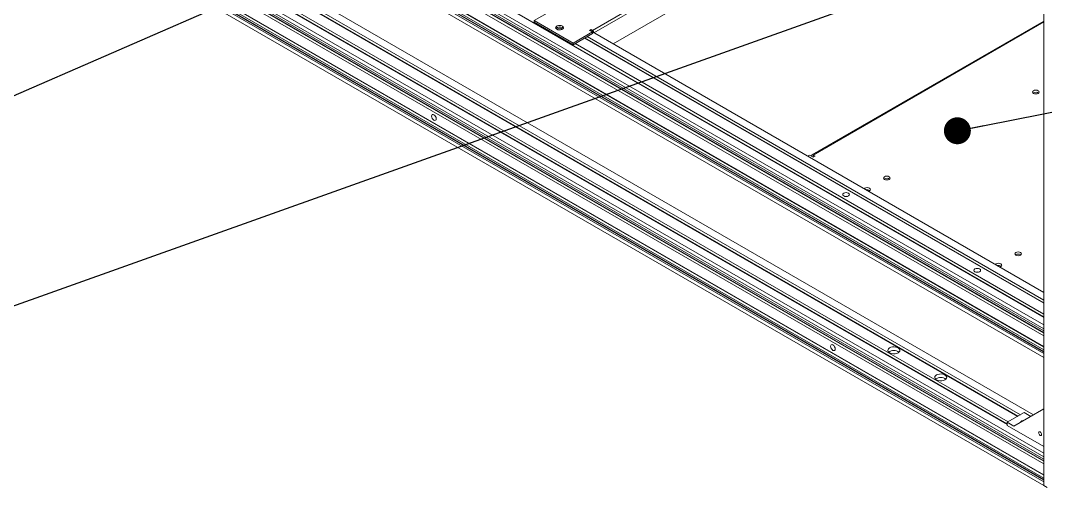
# Model space of a CAD drawing. Header units: millimetres. Extents: x 2 to 8402, y 4 to 5944.
# Drawn here: x 3593 to 4366, y 1638 to 1991 of the extents above; entities that cross this region are included whole.
import ezdxf

# ---------------------------------------------------------------- set-up
doc = ezdxf.new("R2010")
doc.units = ezdxf.units.MM
doc.header["$LTSCALE"] = 20
doc.layers.add('A-TITLEBLOCK', color=7, linetype='Continuous', lineweight=15)
doc.dimstyles.new('SLDDIMSTYLE1', dxfattribs={"dimtxt": 0.18, "dimasz": 20.32, "dimexe": 0, "dimexo": 0.0625, "dimgap": 0, "dimtad": 0, "dimtih": 1, "dimtoh": 1, "dimdec": 0, "dimrnd": 1e-09, "dimzin": 0, "dimdsep": 46, "dimtxsty": 'Standard', "dimblk1": 'DOT', "dimblk2": 'DOT', "dimsah": 1, "dimcen": 0.09, "dimadec": 0, "dimazin": 0, "dimtfac": 20.32, "dimtdec": 0, "dimtofl": 0, "dimtmove": 0, "dimatfit": 3, "dimldrblk": 'DOT', "dimfxl": 0, "dimfrac": 2, "dimtolj": 1, "dimtzin": 0, "dimarcsym": 0})

# ---------------------------------------------------------------- blocks, each defined once
blk = doc.blocks.new('_DOT')
at = {"color": 0, "linetype": 'ByBlock', "lineweight": -2}
blk.add_line((-0.5, 0), (-1, 0), dxfattribs=at)
at = {"color": 0, "linetype": 'ByBlock', "const_width": 0.5}
blk.add_lwpolyline([(-0.25, 0, 1), (0.25, 0, 1)], format="xyb", close=True, dxfattribs=at)

msp = doc.modelspace()

# ---------------------------------------------------------------- linework, layer by layer
at = {"color": 7, "linetype": 'Continuous', "lineweight": 15}
for p, q in [((4364.725, 2473.301), (4364.725, 1639.613)), ((3486.499, 2195.59), (4356.944, 1693.093)), ((3444.779, 2195.182), (4364.725, 1664.109)), ((3444.779, 2192.324), (4364.725, 1661.251)), ((3444.779, 2190.691), (4364.725, 1659.618)), ((3444.779, 2189.467), (4364.725, 1658.393)), ((3446.547, 2188.037), (4364.725, 1657.984)), ((3444.779, 2187.017), (4364.725, 1655.943)), ((3483.67, 2180.895), (4337.854, 1687.785)), ((3490.741, 2184.977), (4344.926, 1691.867)), ((3491.094, 2185.181), (4345.279, 1692.071)), ((3492.862, 2186.202), (4347.047, 1693.092)), ((3444.779, 2178.852), (4364.725, 1647.778)), ((3444.779, 2176.402), (4364.725, 1645.328)), ((3444.779, 2175.177), (4364.725, 1644.104)), ((3444.779, 2173.544), (4364.725, 1642.471)), ((3445.84, 2174.565), (4364.725, 1644.103)), ((3445.84, 2174.156), (4364.725, 1643.695)), ((3446.547, 2177.422), (4364.725, 1647.369)), ((3481.549, 2179.671), (4337.148, 1685.744)), ((3481.902, 2179.875), (4337.148, 1686.152)), ((3444.779, 2170.686), (4364.725, 1639.613)), ((3754.492, 2118.807), (4364.725, 1766.527)), ((3749.542, 2115.949), (4364.725, 1760.812)), ((3749.542, 2113.091), (4364.725, 1757.954)), ((3749.542, 2111.458), (4364.725, 1756.321)), ((3756.613, 2117.99), (4364.725, 1766.935)), ((3749.542, 2110.233), (4364.725, 1755.096)), ((3749.542, 2107.784), (4364.725, 1752.646)), ((3751.31, 2108.804), (4364.725, 1754.687)), ((3749.542, 2099.618), (4364.725, 1744.481)), ((3749.542, 2097.169), (4364.725, 1742.031)), ((3749.542, 2095.944), (4364.725, 1740.807)), ((3750.603, 2095.332), (4364.725, 1740.806)), ((3751.31, 2098.189), (4364.725, 1744.072)), ((4222.95, 2097.784), (4024.253, 1983.079)), ((4224.011, 2095.947), (4025.314, 1981.242)), ((3749.542, 2094.311), (4364.725, 1739.173)), ((3749.542, 2091.453), (4364.725, 1736.316)), ((3750.603, 2094.923), (4364.725, 1740.398)), ((4039.812, 1972.872), (4224.011, 2079.208)), ((3995.969, 1999.407), (3980.412, 1990.427)), ((3980.412, 1989.202), (3980.412, 1990.427)), ((3980.412, 1990.427), (4009.757, 1973.486)), ((3980.412, 1989.202), (4009.757, 1972.261)), ((4364.725, 1990.081), (4189.777, 1889.086)), ((4009.757, 1973.486), (4024.253, 1981.854)), ((4009.757, 1972.261), (4024.253, 1980.63)), ((4023.192, 1983.691), (4022.132, 1983.079)), ((4022.132, 1983.079), (4024.253, 1981.854)), ((4024.253, 1983.079), (4023.192, 1983.691)), ((4023.192, 1982.467), (4023.192, 1983.691)), ((4024.253, 1980.63), (4024.253, 1981.854)), ((4025.314, 1981.242), (4024.253, 1981.854)), ((4024.253, 1981.854), (4364.725, 1785.304)), ((4009.757, 1972.261), (4009.757, 1973.486)), ((4011.171, 1973.078), (4364.725, 1768.976)), ((4018.243, 1977.16), (4364.725, 1777.14)), ((4018.596, 1977.364), (4364.725, 1777.548)), ((4020.364, 1978.385), (4364.725, 1779.589)), ((4356.947, 1935.93), (4356.653, 1935.726)), ((4187.948, 1888.987), (4186.535, 1888.171)), ((4190.777, 1887.354), (4187.948, 1888.987)), ((4190.777, 1888.987), (4192.191, 1888.171)), ((4192.191, 1888.171), (4190.777, 1887.354)), ((4244.517, 1871.026), (4244.223, 1870.822)), ((4343.512, 1813.877), (4343.218, 1813.673)), ((4337.148, 1687.377), (4349.876, 1694.725)), ((4364.725, 1697.586), (4342.097, 1684.519)), ((4354.823, 1691.868), (4349.876, 1694.725)), ((4337.148, 1687.377), (4337.148, 1684.927)), ((4342.097, 1684.519), (4337.148, 1687.377)), ((4337.148, 1684.927), (4364.725, 1669.007)), ((4364.725, 1661.251), (4364.725, 1664.109)), ((4364.725, 1658.393), (4364.725, 1659.618)), ((4364.725, 1647.778), (4364.725, 1655.943)), ((4364.725, 1644.104), (4364.725, 1645.328)), ((4364.725, 1639.613), (4364.725, 1642.471)), ((4367.2, 1638.184), (4364.725, 1639.613))]:
    msp.add_line(p, q, dxfattribs=at)
at = {"color": 8, "linetype": 'Continuous', "lineweight": 15}
for p, q in [((4190.777, 1888.987), (4364.725, 1989.405)), ((4024.253, 1983.079), (4024.253, 1981.854)), ((4190.777, 1888.987), (4190.777, 1887.354))]:
    msp.add_line(p, q, dxfattribs=at)
at = {"color": 7, "linetype": 'Continuous', "lineweight": 15, "flags": 128}
for points in [[(4001.626, 1986.345), (4000.772, 1986.69), (3999.766, 1986.845), (3998.728, 1986.793), (3997.783, 1986.539), (3997.047, 1986.113), (3996.606, 1985.568), (3996.516, 1984.969), (3996.785, 1984.388), (3997.383, 1983.896), (3998.236, 1983.551), (3999.243, 1983.395), (4000.281, 1983.447), (4001.225, 1983.701), (4001.962, 1984.127), (4002.402, 1984.672), (4002.493, 1985.271), (4002.223, 1985.852), (4001.626, 1986.345)], [(4001.1, 1983.654), (4001.154, 1983.895), (4001.029, 1984.26), (4000.671, 1984.569), (4000.136, 1984.775), (3999.504, 1984.848), (3998.873, 1984.775), (3998.337, 1984.569), (3997.98, 1984.26), (3997.854, 1983.895), (3997.908, 1983.654)], [(4002.31, 1984.508), (4002.223, 1984.627), (4001.626, 1985.12)], [(4356.947, 1937.563), (4356.405, 1937.095), (4356.214, 1936.543), (4356.405, 1935.99), (4356.947, 1935.522), (4357.758, 1935.209), (4358.714, 1935.1), (4359.671, 1935.209), (4360.482, 1935.522), (4361.024, 1935.99), (4361.214, 1936.543), (4361.024, 1937.095), (4360.482, 1937.563), (4359.671, 1937.876), (4358.714, 1937.986), (4357.758, 1937.876), (4356.947, 1937.563)], [(3904.752, 1919.439), (3904.075, 1919.674), (3903.502, 1919.563), (3903.119, 1919.122), (3902.984, 1918.418), (3903.119, 1917.559), (3903.502, 1916.676), (3904.075, 1915.902), (3904.752, 1915.356), (3905.428, 1915.121), (3906.002, 1915.232), (3906.385, 1915.674), (3906.52, 1916.377), (3906.385, 1917.236), (3906.002, 1918.119), (3905.428, 1918.893), (3904.752, 1919.439)], [(4244.517, 1872.659), (4243.975, 1872.191), (4243.784, 1871.638), (4243.975, 1871.086), (4244.517, 1870.618), (4245.328, 1870.305), (4246.284, 1870.195), (4247.241, 1870.305), (4248.052, 1870.618), (4248.594, 1871.086), (4248.784, 1871.638), (4248.594, 1872.191), (4248.052, 1872.659), (4247.241, 1872.972), (4246.284, 1873.082), (4245.328, 1872.972), (4244.517, 1872.659)], [(4229.667, 1864.087), (4229.126, 1863.618), (4229.108, 1863.594)], [(4232.349, 1861.723), (4232.392, 1861.733), (4233.203, 1862.046), (4233.745, 1862.514), (4233.935, 1863.066), (4233.745, 1863.618), (4233.203, 1864.087), (4232.392, 1864.399), (4231.435, 1864.509), (4230.479, 1864.399), (4229.667, 1864.087), (4229.667, 1864.087)], [(4217.293, 1858.168), (4217.835, 1858.637), (4218.025, 1859.189), (4217.835, 1859.741), (4217.293, 1860.209), (4216.482, 1860.522), (4215.525, 1860.632), (4214.569, 1860.522), (4213.758, 1860.209), (4213.216, 1859.741), (4213.025, 1859.189), (4213.216, 1858.637), (4213.758, 1858.168), (4214.569, 1857.856), (4215.525, 1857.746), (4216.482, 1857.856), (4217.293, 1858.168)], [(4343.512, 1815.51), (4342.97, 1815.042), (4342.779, 1814.49), (4342.97, 1813.937), (4343.512, 1813.469), (4344.323, 1813.156), (4345.279, 1813.047), (4346.236, 1813.156), (4347.047, 1813.469), (4347.589, 1813.937), (4347.779, 1814.49), (4347.589, 1815.042), (4347.047, 1815.51), (4346.236, 1815.823), (4345.279, 1815.933), (4344.323, 1815.823), (4343.512, 1815.51)], [(4316.288, 1801.02), (4316.83, 1801.488), (4317.02, 1802.04), (4316.83, 1802.593), (4316.288, 1803.061), (4315.477, 1803.374), (4314.52, 1803.484), (4313.564, 1803.374), (4312.753, 1803.061), (4312.211, 1802.593), (4312.02, 1802.04), (4312.211, 1801.488), (4312.753, 1801.02), (4313.564, 1800.707), (4314.52, 1800.597), (4315.477, 1800.707), (4316.288, 1801.02)], [(4328.662, 1806.938), (4328.12, 1806.47), (4328.103, 1806.445)], [(4331.344, 1804.574), (4331.387, 1804.584), (4332.198, 1804.897), (4332.74, 1805.365), (4332.93, 1805.917), (4332.74, 1806.47), (4332.198, 1806.938), (4331.387, 1807.251), (4330.43, 1807.361), (4329.473, 1807.251), (4328.662, 1806.938), (4328.662, 1806.938)], [(4205.626, 1745.748), (4204.949, 1745.983), (4204.376, 1745.872), (4203.993, 1745.431), (4203.858, 1744.727), (4203.993, 1743.868), (4204.376, 1742.985), (4204.949, 1742.211), (4205.626, 1741.665), (4206.302, 1741.43), (4206.876, 1741.542), (4207.259, 1741.983), (4207.394, 1742.686), (4207.259, 1743.545), (4206.876, 1744.428), (4206.302, 1745.202), (4205.626, 1745.748)], [(4254.77, 1739.831), (4255.537, 1740.423), (4255.985, 1741.115), (4256.076, 1741.853), (4255.804, 1742.575), (4255.19, 1743.224), (4254.285, 1743.747), (4253.16, 1744.102), (4251.909, 1744.259), (4250.631, 1744.206), (4249.431, 1743.948), (4248.406, 1743.505), (4247.638, 1742.913), (4247.191, 1742.22), (4247.099, 1741.482), (4247.372, 1740.76), (4247.985, 1740.111), (4248.891, 1739.588), (4250.015, 1739.234), (4251.267, 1739.076), (4252.544, 1739.129), (4253.744, 1739.388), (4254.77, 1739.831)], [(4290.125, 1719.42), (4290.893, 1720.012), (4291.34, 1720.705), (4291.432, 1721.443), (4291.159, 1722.165), (4290.546, 1722.814), (4289.64, 1723.337), (4288.516, 1723.691), (4287.264, 1723.849), (4285.987, 1723.796), (4284.786, 1723.537), (4283.761, 1723.094), (4282.994, 1722.502), (4282.546, 1721.81), (4282.455, 1721.072), (4282.727, 1720.35), (4283.341, 1719.701), (4284.246, 1719.178), (4285.371, 1718.823), (4286.622, 1718.666), (4287.9, 1718.719), (4289.1, 1718.977), (4290.125, 1719.42)], [(4348.108, 1688.397), (4347.438, 1687.856), (4347.187, 1687.459)], [(4349.733, 1688.929), (4349.046, 1688.784), (4348.108, 1688.397)], [(4361.896, 1677.458), (4361.45, 1677.819), (4361.071, 1678.329), (4360.819, 1678.912), (4360.73, 1679.479), (4360.819, 1679.943), (4361.071, 1680.235), (4361.45, 1680.308), (4361.896, 1680.153), (4362.343, 1679.793), (4362.721, 1679.282), (4362.974, 1678.699), (4363.063, 1678.132), (4362.974, 1677.668), (4362.721, 1677.377), (4362.343, 1677.303), (4361.896, 1677.458)]]:
    msp.add_lwpolyline(points, dxfattribs=at)
at = {"color": 7, "linetype": 'Continuous', "lineweight": 15}
for centre, radius, start, end in [((3999.548, 1981.704), 3.998, 58.690194, 135.474399), ((4023.011, 1981.137), 2.305, 2.606064, 57.393279), ((4358.697, 1932.75), 3.63, 55.0717, 118.829799), ((4190.225, 1888.31), 0.873, 50.794422, 189.214851), ((4246.267, 1867.845), 3.63, 55.072124, 118.829573), ((4215.525, 1853.837), 4.143, 76.270272, 103.729817), ((4231.448, 1859.343), 3.556, 54.821821, 105.064915), ((4345.262, 1810.697), 3.63, 55.072216, 118.82948), ((4330.443, 1802.194), 3.556, 54.821872, 105.064864), ((4314.52, 1796.688), 4.144, 76.271775, 103.728225), ((4251.588, 1735.369), 6.3, 52.112841, 127.887339), ((4286.943, 1714.959), 6.3, 52.113201, 127.886979)]:
    msp.add_arc(centre, radius, start, end, dxfattribs=at)

# ---------------------------------------------------------------- leaders
at = {"color": 7, "linetype": 'Continuous', "lineweight": 0}
msp.add_leader([(4361.585, 2051.404), (3247.878, 1653.65)], dimstyle='SLDDIMSTYLE1', dxfattribs=at)
at = {"layer": 'A-TITLEBLOCK'}
for points in [[(4096.762, 2223.582), (3247.878, 1962.649)], [(3976.013, 2102.687), (3247.878, 1786.078)], [(4299.516, 1907.334), (5023.769, 2050.934)]]:
    msp.add_leader(points, dimstyle='SLDDIMSTYLE1', dxfattribs=at)

doc.saveas('drawing.dxf')
